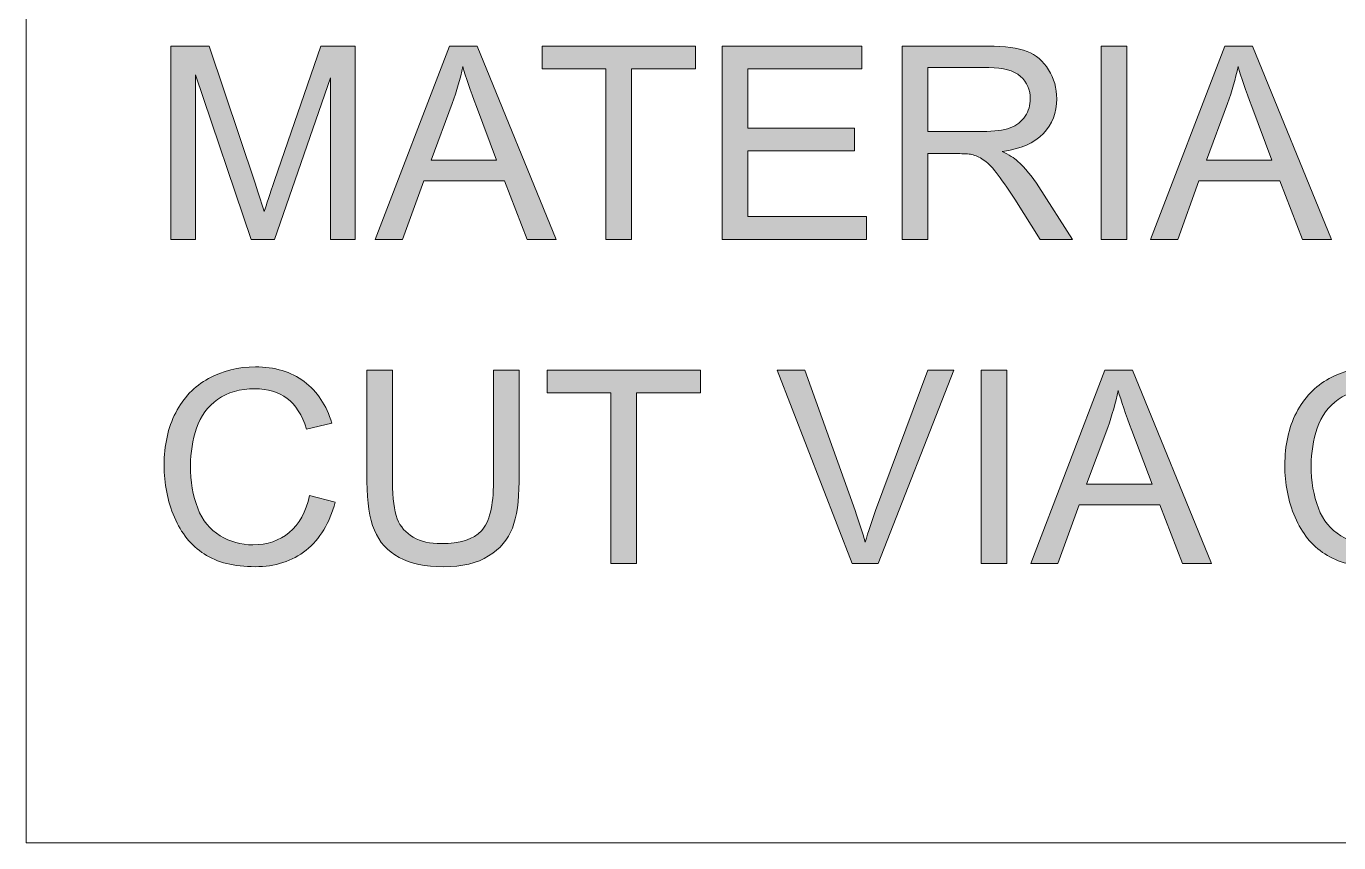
# Model space of a CAD drawing. Header units: inches. Extents: x -6.9 to 58.7, y -33.3 to 13.5.
# Drawn here: x -6.87 to 1.23, y -33.35 to -28.31 of the extents above; entities that cross this region are included whole.
import ezdxf

# ---------------------------------------------------------------- set-up
doc = ezdxf.new("R2010")
doc.units = ezdxf.units.IN
doc.header["$MEASUREMENT"] = 0
doc.layers.add('Layer 1', color=7, linetype='Continuous', lineweight=0)

# ---------------------------------------------------------------- blocks, each defined once
blk = doc.blocks.new('Block_1')
at = {"layer": 'Layer 1', "true_color": 0x000000, "transparency": 33554687}
h = blk.add_hatch(color=18, dxfattribs=at)
h.dxf.hatch_style = 2
edge = h.paths.add_edge_path()
edge.add_spline(control_points=[(-5.977, -29.6243), (-5.977, -29.6243), (-5.977, -28.4313), (-5.977, -28.4313), (-5.977, -28.4313), (-5.7394, -28.4313), (-5.7394, -28.4313), (-5.7394, -28.4313), (-5.457, -29.276), (-5.457, -29.276), (-5.431, -29.3547), (-5.412, -29.4135), (-5.4001, -29.4526), (-5.3865, -29.4092), (-5.3653, -29.3454), (-5.3366, -29.2613), (-5.3366, -29.2613), (-5.0509, -28.4313), (-5.0509, -28.4313), (-5.0509, -28.4313), (-4.8385, -28.4313), (-4.8385, -28.4313), (-4.8385, -28.4313), (-4.8385, -29.6243), (-4.8385, -29.6243), (-4.8385, -29.6243), (-4.9907, -29.6243), (-4.9907, -29.6243), (-4.9907, -29.6243), (-4.9907, -28.6258), (-4.9907, -28.6258), (-4.9907, -28.6258), (-5.3374, -29.6243), (-5.3374, -29.6243), (-5.3374, -29.6243), (-5.4798, -29.6243), (-5.4798, -29.6243), (-5.4798, -29.6243), (-5.8249, -28.6087), (-5.8249, -28.6087), (-5.8249, -28.6087), (-5.8249, -29.6243), (-5.8249, -29.6243), (-5.8249, -29.6243), (-5.977, -29.6243), (-5.977, -29.6243)], knot_values=[0, 0, 0, 0, 1, 1, 1, 2, 2, 2, 3, 3, 3, 4, 4, 4, 5, 5, 5, 6, 6, 6, 7, 7, 7, 8, 8, 8, 9, 9, 9, 10, 10, 10, 11, 11, 11, 12, 12, 12, 13, 13, 13, 14, 14, 14, 15, 15, 15, 15], degree=3, periodic=0)
h = blk.add_hatch(color=18, dxfattribs=at)
h.dxf.hatch_style = 2
edge = h.paths.add_edge_path()
edge.add_spline(control_points=[(-4.3706, -29.1344), (-4.3706, -29.1344), (-3.9661, -29.1344), (-3.9661, -29.1344), (-3.9661, -29.1344), (-4.0906, -28.804), (-4.0906, -28.804), (-4.1286, -28.7036), (-4.1568, -28.6211), (-4.1753, -28.5566), (-4.1905, -28.6331), (-4.2119, -28.709), (-4.2396, -28.7845), (-4.2396, -28.7845), (-4.3706, -29.1344), (-4.3706, -29.1344)], knot_values=[0, 0, 0, 0, 1, 1, 1, 2, 2, 2, 3, 3, 3, 4, 4, 4, 5, 5, 5, 5], degree=3, periodic=0)
edge = h.paths.add_edge_path()
edge.add_spline(control_points=[(-4.7148, -29.6243), (-4.7148, -29.6243), (-4.2567, -28.4313), (-4.2567, -28.4313), (-4.2567, -28.4313), (-4.0866, -28.4313), (-4.0866, -28.4313), (-4.0866, -28.4313), (-3.5983, -29.6243), (-3.5983, -29.6243), (-3.5983, -29.6243), (-3.7781, -29.6243), (-3.7781, -29.6243), (-3.7781, -29.6243), (-3.9173, -29.263), (-3.9173, -29.263), (-3.9173, -29.263), (-4.4162, -29.263), (-4.4162, -29.263), (-4.4162, -29.263), (-4.5472, -29.6243), (-4.5472, -29.6243), (-4.5472, -29.6243), (-4.7148, -29.6243), (-4.7148, -29.6243)], knot_values=[0, 0, 0, 0, 1, 1, 1, 2, 2, 2, 3, 3, 3, 4, 4, 4, 5, 5, 5, 6, 6, 6, 7, 7, 7, 8, 8, 8, 8], degree=3, periodic=0)
h = blk.add_hatch(color=18, dxfattribs=at)
h.dxf.hatch_style = 2
edge = h.paths.add_edge_path()
edge.add_spline(control_points=[(-3.2923, -29.6243), (-3.2923, -29.6243), (-3.2923, -28.572), (-3.2923, -28.572), (-3.2923, -28.572), (-3.6854, -28.572), (-3.6854, -28.572), (-3.6854, -28.572), (-3.6854, -28.4313), (-3.6854, -28.4313), (-3.6854, -28.4313), (-2.7397, -28.4313), (-2.7397, -28.4313), (-2.7397, -28.4313), (-2.7397, -28.572), (-2.7397, -28.572), (-2.7397, -28.572), (-3.1344, -28.572), (-3.1344, -28.572), (-3.1344, -28.572), (-3.1344, -29.6243), (-3.1344, -29.6243), (-3.1344, -29.6243), (-3.2923, -29.6243), (-3.2923, -29.6243)], knot_values=[0, 0, 0, 0, 1, 1, 1, 2, 2, 2, 3, 3, 3, 4, 4, 4, 5, 5, 5, 6, 6, 6, 7, 7, 7, 8, 8, 8, 8], degree=3, periodic=0)
h = blk.add_hatch(color=18, dxfattribs=at)
h.dxf.hatch_style = 2
edge = h.paths.add_edge_path()
edge.add_spline(control_points=[(-2.5745, -29.6243), (-2.5745, -29.6243), (-2.5745, -28.4313), (-2.5745, -28.4313), (-2.5745, -28.4313), (-1.7119, -28.4313), (-1.7119, -28.4313), (-1.7119, -28.4313), (-1.7119, -28.572), (-1.7119, -28.572), (-1.7119, -28.572), (-2.4167, -28.572), (-2.4167, -28.572), (-2.4167, -28.572), (-2.4167, -28.9374), (-2.4167, -28.9374), (-2.4167, -28.9374), (-1.7567, -28.9374), (-1.7567, -28.9374), (-1.7567, -28.9374), (-1.7567, -29.0774), (-1.7567, -29.0774), (-1.7567, -29.0774), (-2.4167, -29.0774), (-2.4167, -29.0774), (-2.4167, -29.0774), (-2.4167, -29.4835), (-2.4167, -29.4835), (-2.4167, -29.4835), (-1.6842, -29.4835), (-1.6842, -29.4835), (-1.6842, -29.4835), (-1.6842, -29.6243), (-1.6842, -29.6243), (-1.6842, -29.6243), (-2.5745, -29.6243), (-2.5745, -29.6243)], knot_values=[0, 0, 0, 0, 1, 1, 1, 2, 2, 2, 3, 3, 3, 4, 4, 4, 5, 5, 5, 6, 6, 6, 7, 7, 7, 8, 8, 8, 9, 9, 9, 10, 10, 10, 11, 11, 11, 12, 12, 12, 12], degree=3, periodic=0)
h = blk.add_hatch(color=18, dxfattribs=at)
h.dxf.hatch_style = 2
edge = h.paths.add_edge_path()
edge.add_spline(control_points=[(-1.3058, -28.9578), (-1.3058, -28.9578), (-0.9665, -28.9578), (-0.9665, -28.9578), (-0.8943, -28.9578), (-0.8379, -28.9503), (-0.7972, -28.9354), (-0.7565, -28.9205), (-0.7256, -28.8966), (-0.7044, -28.8638), (-0.6833, -28.831), (-0.6727, -28.7953), (-0.6727, -28.7568), (-0.6727, -28.7004), (-0.6932, -28.654), (-0.7341, -28.6176), (-0.7751, -28.5813), (-0.8398, -28.5631), (-0.9282, -28.5631), (-0.9282, -28.5631), (-1.3058, -28.5631), (-1.3058, -28.5631), (-1.3058, -28.5631), (-1.3058, -28.9578), (-1.3058, -28.9578)], knot_values=[0, 0, 0, 0, 1, 1, 1, 2, 2, 2, 3, 3, 3, 4, 4, 4, 5, 5, 5, 6, 6, 6, 7, 7, 7, 8, 8, 8, 8], degree=3, periodic=0)
edge = h.paths.add_edge_path()
edge.add_spline(control_points=[(-1.4637, -29.6243), (-1.4637, -29.6243), (-1.4637, -28.4313), (-1.4637, -28.4313), (-1.4637, -28.4313), (-0.9347, -28.4313), (-0.9347, -28.4313), (-0.8284, -28.4313), (-0.7475, -28.442), (-0.6922, -28.4634), (-0.6369, -28.4848), (-0.5927, -28.5227), (-0.5596, -28.5769), (-0.5265, -28.6312), (-0.5099, -28.6911), (-0.5099, -28.7568), (-0.5099, -28.8414), (-0.5373, -28.9128), (-0.5921, -28.9708), (-0.6469, -29.0289), (-0.7316, -29.0658), (-0.846, -29.0815), (-0.8042, -29.1016), (-0.7725, -29.1214), (-0.7508, -29.1409), (-0.7047, -29.1832), (-0.661, -29.2361), (-0.6198, -29.2996), (-0.6198, -29.2996), (-0.4123, -29.6243), (-0.4123, -29.6243), (-0.4123, -29.6243), (-0.6108, -29.6243), (-0.6108, -29.6243), (-0.6108, -29.6243), (-0.7687, -29.3761), (-0.7687, -29.3761), (-0.8148, -29.3045), (-0.8528, -29.2497), (-0.8826, -29.2117), (-0.9125, -29.1737), (-0.9392, -29.1471), (-0.9628, -29.1319), (-0.9864, -29.1168), (-1.0104, -29.1062), (-1.0348, -29.1002), (-1.0527, -29.0964), (-1.082, -29.0945), (-1.1227, -29.0945), (-1.1227, -29.0945), (-1.3058, -29.0945), (-1.3058, -29.0945), (-1.3058, -29.0945), (-1.3058, -29.6243), (-1.3058, -29.6243), (-1.3058, -29.6243), (-1.4637, -29.6243), (-1.4637, -29.6243)], knot_values=[0, 0, 0, 0, 1, 1, 1, 2, 2, 2, 3, 3, 3, 4, 4, 4, 5, 5, 5, 6, 6, 6, 7, 7, 7, 8, 8, 8, 9, 9, 9, 10, 10, 10, 11, 11, 11, 12, 12, 12, 13, 13, 13, 14, 14, 14, 15, 15, 15, 16, 16, 16, 17, 17, 17, 18, 18, 18, 19, 19, 19, 19], degree=3, periodic=0)
h = blk.add_hatch(color=18, dxfattribs=at)
h.dxf.hatch_style = 2
edge = h.paths.add_edge_path()
edge.add_spline(control_points=[(-0.2357, -29.6243), (-0.2357, -29.6243), (-0.2357, -28.4313), (-0.2357, -28.4313), (-0.2357, -28.4313), (-0.0778, -28.4313), (-0.0778, -28.4313), (-0.0778, -28.4313), (-0.0778, -29.6243), (-0.0778, -29.6243), (-0.0778, -29.6243), (-0.2357, -29.6243), (-0.2357, -29.6243)], knot_values=[0, 0, 0, 0, 1, 1, 1, 2, 2, 2, 3, 3, 3, 4, 4, 4, 4], degree=3, periodic=0)
h = blk.add_hatch(color=18, dxfattribs=at)
h.dxf.hatch_style = 2
edge = h.paths.add_edge_path()
edge.add_spline(control_points=[(0.4138, -29.1344), (0.4138, -29.1344), (0.8182, -29.1344), (0.8182, -29.1344), (0.8182, -29.1344), (0.6937, -28.804), (0.6937, -28.804), (0.6557, -28.7036), (0.6275, -28.6211), (0.6091, -28.5566), (0.5939, -28.6331), (0.5724, -28.709), (0.5448, -28.7845), (0.5448, -28.7845), (0.4138, -29.1344), (0.4138, -29.1344)], knot_values=[0, 0, 0, 0, 1, 1, 1, 2, 2, 2, 3, 3, 3, 4, 4, 4, 5, 5, 5, 5], degree=3, periodic=0)
edge = h.paths.add_edge_path()
edge.add_spline(control_points=[(0.0695, -29.6243), (0.0695, -29.6243), (0.5277, -28.4313), (0.5277, -28.4313), (0.5277, -28.4313), (0.6978, -28.4313), (0.6978, -28.4313), (0.6978, -28.4313), (1.186, -29.6243), (1.186, -29.6243), (1.186, -29.6243), (1.0062, -29.6243), (1.0062, -29.6243), (1.0062, -29.6243), (0.867, -29.263), (0.867, -29.263), (0.867, -29.263), (0.3682, -29.263), (0.3682, -29.263), (0.3682, -29.263), (0.2372, -29.6243), (0.2372, -29.6243), (0.2372, -29.6243), (0.0695, -29.6243), (0.0695, -29.6243)], knot_values=[0, 0, 0, 0, 1, 1, 1, 2, 2, 2, 3, 3, 3, 4, 4, 4, 5, 5, 5, 6, 6, 6, 7, 7, 7, 8, 8, 8, 8], degree=3, periodic=0)
h = blk.add_hatch(color=18, dxfattribs=at)
h.dxf.hatch_style = 2
edge = h.paths.add_edge_path()
edge.add_spline(control_points=[(-5.1209, -31.206), (-5.1209, -31.206), (-4.963, -31.2459), (-4.963, -31.2459), (-4.9961, -31.3755), (-5.0557, -31.4744), (-5.1417, -31.5425), (-5.2277, -31.6106), (-5.3328, -31.6446), (-5.457, -31.6446), (-5.5856, -31.6446), (-5.6902, -31.6185), (-5.7707, -31.5661), (-5.8513, -31.5138), (-5.9126, -31.4379), (-5.9547, -31.3387), (-5.9967, -31.2394), (-6.0177, -31.1328), (-6.0177, -31.0188), (-6.0177, -30.8946), (-5.994, -30.7862), (-5.9465, -30.6937), (-5.899, -30.6012), (-5.8315, -30.531), (-5.7439, -30.4829), (-5.6563, -30.4349), (-5.5598, -30.4109), (-5.4546, -30.4109), (-5.3352, -30.4109), (-5.2348, -30.4413), (-5.1535, -30.5021), (-5.0721, -30.5628), (-5.0154, -30.6483), (-4.9834, -30.7584), (-4.9834, -30.7584), (-5.1388, -30.795), (-5.1388, -30.795), (-5.1665, -30.7082), (-5.2067, -30.645), (-5.2593, -30.6054), (-5.3119, -30.5658), (-5.3781, -30.546), (-5.4578, -30.546), (-5.5495, -30.546), (-5.6262, -30.568), (-5.6877, -30.6119), (-5.7493, -30.6559), (-5.7926, -30.7149), (-5.8175, -30.7889), (-5.8425, -30.863), (-5.855, -30.9393), (-5.855, -31.018), (-5.855, -31.1195), (-5.8402, -31.208), (-5.8106, -31.2837), (-5.781, -31.3594), (-5.7351, -31.416), (-5.6727, -31.4534), (-5.6103, -31.4908), (-5.5428, -31.5095), (-5.47, -31.5095), (-5.3816, -31.5095), (-5.3067, -31.484), (-5.2454, -31.4331), (-5.1841, -31.3821), (-5.1426, -31.3064), (-5.1209, -31.206)], knot_values=[0, 0, 0, 0, 1, 1, 1, 2, 2, 2, 3, 3, 3, 4, 4, 4, 5, 5, 5, 6, 6, 6, 7, 7, 7, 8, 8, 8, 9, 9, 9, 10, 10, 10, 11, 11, 11, 12, 12, 12, 13, 13, 13, 14, 14, 14, 15, 15, 15, 16, 16, 16, 17, 17, 17, 18, 18, 18, 19, 19, 19, 20, 20, 20, 21, 21, 21, 22, 22, 22, 22], degree=3, periodic=0)
h = blk.add_hatch(color=18, dxfattribs=at)
h.dxf.hatch_style = 2
edge = h.paths.add_edge_path()
edge.add_spline(control_points=[(-3.9857, -30.4313), (-3.9857, -30.4313), (-3.8278, -30.4313), (-3.8278, -30.4313), (-3.8278, -30.4313), (-3.8278, -31.1206), (-3.8278, -31.1206), (-3.8278, -31.2405), (-3.8413, -31.3357), (-3.8685, -31.4062), (-3.8956, -31.4767), (-3.9446, -31.5341), (-4.0154, -31.5783), (-4.0862, -31.6225), (-4.1791, -31.6446), (-4.2941, -31.6446), (-4.4059, -31.6446), (-4.4973, -31.6254), (-4.5683, -31.5869), (-4.6394, -31.5483), (-4.6901, -31.4926), (-4.7205, -31.4196), (-4.7509, -31.3467), (-4.7661, -31.247), (-4.7661, -31.1206), (-4.7661, -31.1206), (-4.7661, -30.4313), (-4.7661, -30.4313), (-4.7661, -30.4313), (-4.6082, -30.4313), (-4.6082, -30.4313), (-4.6082, -30.4313), (-4.6082, -31.1197), (-4.6082, -31.1197), (-4.6082, -31.2234), (-4.5986, -31.2997), (-4.5793, -31.3488), (-4.5601, -31.3979), (-4.527, -31.4358), (-4.48, -31.4623), (-4.4331, -31.4889), (-4.3758, -31.5022), (-4.3079, -31.5022), (-4.1918, -31.5022), (-4.1091, -31.4759), (-4.0597, -31.4233), (-4.0104, -31.3707), (-3.9857, -31.2695), (-3.9857, -31.1197), (-3.9857, -31.1197), (-3.9857, -30.4313), (-3.9857, -30.4313)], knot_values=[0, 0, 0, 0, 1, 1, 1, 2, 2, 2, 3, 3, 3, 4, 4, 4, 5, 5, 5, 6, 6, 6, 7, 7, 7, 8, 8, 8, 9, 9, 9, 10, 10, 10, 11, 11, 11, 12, 12, 12, 13, 13, 13, 14, 14, 14, 15, 15, 15, 16, 16, 16, 17, 17, 17, 17], degree=3, periodic=0)
h = blk.add_hatch(color=18, dxfattribs=at)
h.dxf.hatch_style = 2
edge = h.paths.add_edge_path()
edge.add_spline(control_points=[(-3.2614, -31.6243), (-3.2614, -31.6243), (-3.2614, -30.572), (-3.2614, -30.572), (-3.2614, -30.572), (-3.6544, -30.572), (-3.6544, -30.572), (-3.6544, -30.572), (-3.6544, -30.4313), (-3.6544, -30.4313), (-3.6544, -30.4313), (-2.7088, -30.4313), (-2.7088, -30.4313), (-2.7088, -30.4313), (-2.7088, -30.572), (-2.7088, -30.572), (-2.7088, -30.572), (-3.1035, -30.572), (-3.1035, -30.572), (-3.1035, -30.572), (-3.1035, -31.6243), (-3.1035, -31.6243), (-3.1035, -31.6243), (-3.2614, -31.6243), (-3.2614, -31.6243)], knot_values=[0, 0, 0, 0, 1, 1, 1, 2, 2, 2, 3, 3, 3, 4, 4, 4, 5, 5, 5, 6, 6, 6, 7, 7, 7, 8, 8, 8, 8], degree=3, periodic=0)
h = blk.add_hatch(color=18, dxfattribs=at)
h.dxf.hatch_style = 2
edge = h.paths.add_edge_path()
edge.add_spline(control_points=[(-1.7729, -31.6243), (-1.7729, -31.6243), (-2.2352, -30.4313), (-2.2352, -30.4313), (-2.2352, -30.4313), (-2.0643, -30.4313), (-2.0643, -30.4313), (-2.0643, -30.4313), (-1.7542, -31.298), (-1.7542, -31.298), (-1.7293, -31.3674), (-1.7084, -31.4325), (-1.6916, -31.4933), (-1.6731, -31.4282), (-1.6517, -31.3631), (-1.6273, -31.298), (-1.6273, -31.298), (-1.305, -30.4313), (-1.305, -30.4313), (-1.305, -30.4313), (-1.1439, -30.4313), (-1.1439, -30.4313), (-1.1439, -30.4313), (-1.611, -31.6243), (-1.611, -31.6243), (-1.611, -31.6243), (-1.7729, -31.6243), (-1.7729, -31.6243)], knot_values=[0, 0, 0, 0, 1, 1, 1, 2, 2, 2, 3, 3, 3, 4, 4, 4, 5, 5, 5, 6, 6, 6, 7, 7, 7, 8, 8, 8, 9, 9, 9, 9], degree=3, periodic=0)
h = blk.add_hatch(color=18, dxfattribs=at)
h.dxf.hatch_style = 2
edge = h.paths.add_edge_path()
edge.add_spline(control_points=[(-0.9754, -31.6243), (-0.9754, -31.6243), (-0.9754, -30.4313), (-0.9754, -30.4313), (-0.9754, -30.4313), (-0.8175, -30.4313), (-0.8175, -30.4313), (-0.8175, -30.4313), (-0.8175, -31.6243), (-0.8175, -31.6243), (-0.8175, -31.6243), (-0.9754, -31.6243), (-0.9754, -31.6243)], knot_values=[0, 0, 0, 0, 1, 1, 1, 2, 2, 2, 3, 3, 3, 4, 4, 4, 4], degree=3, periodic=0)
h = blk.add_hatch(color=18, dxfattribs=at)
h.dxf.hatch_style = 2
edge = h.paths.add_edge_path()
edge.add_spline(control_points=[(-0.326, -31.1344), (-0.326, -31.1344), (0.0785, -31.1344), (0.0785, -31.1344), (0.0785, -31.1344), (-0.046, -30.804), (-0.046, -30.804), (-0.084, -30.7036), (-0.1123, -30.6211), (-0.1307, -30.5566), (-0.1459, -30.6331), (-0.1673, -30.709), (-0.195, -30.7845), (-0.195, -30.7845), (-0.326, -31.1344), (-0.326, -31.1344)], knot_values=[0, 0, 0, 0, 1, 1, 1, 2, 2, 2, 3, 3, 3, 4, 4, 4, 5, 5, 5, 5], degree=3, periodic=0)
edge = h.paths.add_edge_path()
edge.add_spline(control_points=[(-0.6702, -31.6243), (-0.6702, -31.6243), (-0.2121, -30.4313), (-0.2121, -30.4313), (-0.2121, -30.4313), (-0.042, -30.4313), (-0.042, -30.4313), (-0.042, -30.4313), (0.4463, -31.6243), (0.4463, -31.6243), (0.4463, -31.6243), (0.2665, -31.6243), (0.2665, -31.6243), (0.2665, -31.6243), (0.1273, -31.263), (0.1273, -31.263), (0.1273, -31.263), (-0.3716, -31.263), (-0.3716, -31.263), (-0.3716, -31.263), (-0.5026, -31.6243), (-0.5026, -31.6243), (-0.5026, -31.6243), (-0.6702, -31.6243), (-0.6702, -31.6243)], knot_values=[0, 0, 0, 0, 1, 1, 1, 2, 2, 2, 3, 3, 3, 4, 4, 4, 5, 5, 5, 6, 6, 6, 7, 7, 7, 8, 8, 8, 8], degree=3, periodic=0)
h = blk.add_hatch(color=18, dxfattribs=at)
h.dxf.hatch_style = 2
edge = h.paths.add_edge_path()
edge.add_spline(control_points=[(1.7948, -31.206), (1.7948, -31.206), (1.9527, -31.2459), (1.9527, -31.2459), (1.9196, -31.3755), (1.86, -31.4744), (1.774, -31.5425), (1.688, -31.6106), (1.5829, -31.6446), (1.4587, -31.6446), (1.3301, -31.6446), (1.2255, -31.6185), (1.145, -31.5661), (1.0644, -31.5138), (1.0031, -31.4379), (0.961, -31.3387), (0.919, -31.2394), (0.898, -31.1328), (0.898, -31.0188), (0.898, -30.8946), (0.9217, -30.7862), (0.9692, -30.6937), (1.0166, -30.6012), (1.0842, -30.531), (1.1718, -30.4829), (1.2594, -30.4349), (1.3558, -30.4109), (1.4611, -30.4109), (1.5805, -30.4109), (1.6808, -30.4413), (1.7622, -30.5021), (1.8436, -30.5628), (1.9003, -30.6483), (1.9323, -30.7584), (1.9323, -30.7584), (1.7769, -30.795), (1.7769, -30.795), (1.7492, -30.7082), (1.709, -30.645), (1.6564, -30.6054), (1.6038, -30.5658), (1.5376, -30.546), (1.4579, -30.546), (1.3662, -30.546), (1.2895, -30.568), (1.228, -30.6119), (1.1664, -30.6559), (1.1231, -30.7149), (1.0982, -30.7889), (1.0732, -30.863), (1.0607, -30.9393), (1.0607, -31.018), (1.0607, -31.1195), (1.0755, -31.208), (1.1051, -31.2837), (1.1346, -31.3594), (1.1806, -31.416), (1.243, -31.4534), (1.3054, -31.4908), (1.3729, -31.5095), (1.4457, -31.5095), (1.5341, -31.5095), (1.6089, -31.484), (1.6703, -31.4331), (1.7316, -31.3821), (1.7731, -31.3064), (1.7948, -31.206)], knot_values=[0, 0, 0, 0, 1, 1, 1, 2, 2, 2, 3, 3, 3, 4, 4, 4, 5, 5, 5, 6, 6, 6, 7, 7, 7, 8, 8, 8, 9, 9, 9, 10, 10, 10, 11, 11, 11, 12, 12, 12, 13, 13, 13, 14, 14, 14, 15, 15, 15, 16, 16, 16, 17, 17, 17, 18, 18, 18, 19, 19, 19, 20, 20, 20, 21, 21, 21, 22, 22, 22, 22], degree=3, periodic=0)
at = {"layer": 'Layer 1'}
for points, knots in [([(-5.977, -29.6243), (-5.977, -29.6243), (-5.977, -28.4313), (-5.977, -28.4313), (-5.977, -28.4313), (-5.7394, -28.4313), (-5.7394, -28.4313), (-5.7394, -28.4313), (-5.457, -29.276), (-5.457, -29.276), (-5.431, -29.3547), (-5.412, -29.4135), (-5.4001, -29.4526), (-5.3865, -29.4092), (-5.3653, -29.3454), (-5.3366, -29.2613), (-5.3366, -29.2613), (-5.0509, -28.4313), (-5.0509, -28.4313), (-5.0509, -28.4313), (-4.8385, -28.4313), (-4.8385, -28.4313), (-4.8385, -28.4313), (-4.8385, -29.6243), (-4.8385, -29.6243), (-4.8385, -29.6243), (-4.9907, -29.6243), (-4.9907, -29.6243), (-4.9907, -29.6243), (-4.9907, -28.6258), (-4.9907, -28.6258), (-4.9907, -28.6258), (-5.3374, -29.6243), (-5.3374, -29.6243), (-5.3374, -29.6243), (-5.4798, -29.6243), (-5.4798, -29.6243), (-5.4798, -29.6243), (-5.8249, -28.6087), (-5.8249, -28.6087), (-5.8249, -28.6087), (-5.8249, -29.6243), (-5.8249, -29.6243), (-5.8249, -29.6243), (-5.977, -29.6243), (-5.977, -29.6243)], [0, 0, 0, 0, 1, 1, 1, 2, 2, 2, 3, 3, 3, 4, 4, 4, 5, 5, 5, 6, 6, 6, 7, 7, 7, 8, 8, 8, 9, 9, 9, 10, 10, 10, 11, 11, 11, 12, 12, 12, 13, 13, 13, 14, 14, 14, 15, 15, 15, 15]), ([(-4.7148, -29.6243), (-4.7148, -29.6243), (-4.2567, -28.4313), (-4.2567, -28.4313), (-4.2567, -28.4313), (-4.0866, -28.4313), (-4.0866, -28.4313), (-4.0866, -28.4313), (-3.5983, -29.6243), (-3.5983, -29.6243), (-3.5983, -29.6243), (-3.7781, -29.6243), (-3.7781, -29.6243), (-3.7781, -29.6243), (-3.9173, -29.263), (-3.9173, -29.263), (-3.9173, -29.263), (-4.4162, -29.263), (-4.4162, -29.263), (-4.4162, -29.263), (-4.5472, -29.6243), (-4.5472, -29.6243), (-4.5472, -29.6243), (-4.7148, -29.6243), (-4.7148, -29.6243)], [0, 0, 0, 0, 1, 1, 1, 2, 2, 2, 3, 3, 3, 4, 4, 4, 5, 5, 5, 6, 6, 6, 7, 7, 7, 8, 8, 8, 8]), ([(-3.2923, -29.6243), (-3.2923, -29.6243), (-3.2923, -28.572), (-3.2923, -28.572), (-3.2923, -28.572), (-3.6854, -28.572), (-3.6854, -28.572), (-3.6854, -28.572), (-3.6854, -28.4313), (-3.6854, -28.4313), (-3.6854, -28.4313), (-2.7397, -28.4313), (-2.7397, -28.4313), (-2.7397, -28.4313), (-2.7397, -28.572), (-2.7397, -28.572), (-2.7397, -28.572), (-3.1344, -28.572), (-3.1344, -28.572), (-3.1344, -28.572), (-3.1344, -29.6243), (-3.1344, -29.6243), (-3.1344, -29.6243), (-3.2923, -29.6243), (-3.2923, -29.6243)], [0, 0, 0, 0, 1, 1, 1, 2, 2, 2, 3, 3, 3, 4, 4, 4, 5, 5, 5, 6, 6, 6, 7, 7, 7, 8, 8, 8, 8]), ([(-2.5745, -29.6243), (-2.5745, -29.6243), (-2.5745, -28.4313), (-2.5745, -28.4313), (-2.5745, -28.4313), (-1.7119, -28.4313), (-1.7119, -28.4313), (-1.7119, -28.4313), (-1.7119, -28.572), (-1.7119, -28.572), (-1.7119, -28.572), (-2.4167, -28.572), (-2.4167, -28.572), (-2.4167, -28.572), (-2.4167, -28.9374), (-2.4167, -28.9374), (-2.4167, -28.9374), (-1.7567, -28.9374), (-1.7567, -28.9374), (-1.7567, -28.9374), (-1.7567, -29.0774), (-1.7567, -29.0774), (-1.7567, -29.0774), (-2.4167, -29.0774), (-2.4167, -29.0774), (-2.4167, -29.0774), (-2.4167, -29.4835), (-2.4167, -29.4835), (-2.4167, -29.4835), (-1.6842, -29.4835), (-1.6842, -29.4835), (-1.6842, -29.4835), (-1.6842, -29.6243), (-1.6842, -29.6243), (-1.6842, -29.6243), (-2.5745, -29.6243), (-2.5745, -29.6243)], [0, 0, 0, 0, 1, 1, 1, 2, 2, 2, 3, 3, 3, 4, 4, 4, 5, 5, 5, 6, 6, 6, 7, 7, 7, 8, 8, 8, 9, 9, 9, 10, 10, 10, 11, 11, 11, 12, 12, 12, 12]), ([(-1.4637, -29.6243), (-1.4637, -29.6243), (-1.4637, -28.4313), (-1.4637, -28.4313), (-1.4637, -28.4313), (-0.9347, -28.4313), (-0.9347, -28.4313), (-0.8284, -28.4313), (-0.7475, -28.442), (-0.6922, -28.4634), (-0.6369, -28.4848), (-0.5927, -28.5227), (-0.5596, -28.5769), (-0.5265, -28.6312), (-0.5099, -28.6911), (-0.5099, -28.7568), (-0.5099, -28.8414), (-0.5373, -28.9128), (-0.5921, -28.9708), (-0.6469, -29.0289), (-0.7316, -29.0658), (-0.846, -29.0815), (-0.8042, -29.1016), (-0.7725, -29.1214), (-0.7508, -29.1409), (-0.7047, -29.1832), (-0.661, -29.2361), (-0.6198, -29.2996), (-0.6198, -29.2996), (-0.4123, -29.6243), (-0.4123, -29.6243), (-0.4123, -29.6243), (-0.6108, -29.6243), (-0.6108, -29.6243), (-0.6108, -29.6243), (-0.7687, -29.3761), (-0.7687, -29.3761), (-0.8148, -29.3045), (-0.8528, -29.2497), (-0.8826, -29.2117), (-0.9125, -29.1737), (-0.9392, -29.1471), (-0.9628, -29.1319), (-0.9864, -29.1168), (-1.0104, -29.1062), (-1.0348, -29.1002), (-1.0527, -29.0964), (-1.082, -29.0945), (-1.1227, -29.0945), (-1.1227, -29.0945), (-1.3058, -29.0945), (-1.3058, -29.0945), (-1.3058, -29.0945), (-1.3058, -29.6243), (-1.3058, -29.6243), (-1.3058, -29.6243), (-1.4637, -29.6243), (-1.4637, -29.6243)], [0, 0, 0, 0, 1, 1, 1, 2, 2, 2, 3, 3, 3, 4, 4, 4, 5, 5, 5, 6, 6, 6, 7, 7, 7, 8, 8, 8, 9, 9, 9, 10, 10, 10, 11, 11, 11, 12, 12, 12, 13, 13, 13, 14, 14, 14, 15, 15, 15, 16, 16, 16, 17, 17, 17, 18, 18, 18, 19, 19, 19, 19]), ([(-0.2357, -29.6243), (-0.2357, -29.6243), (-0.2357, -28.4313), (-0.2357, -28.4313), (-0.2357, -28.4313), (-0.0778, -28.4313), (-0.0778, -28.4313), (-0.0778, -28.4313), (-0.0778, -29.6243), (-0.0778, -29.6243), (-0.0778, -29.6243), (-0.2357, -29.6243), (-0.2357, -29.6243)], [0, 0, 0, 0, 1, 1, 1, 2, 2, 2, 3, 3, 3, 4, 4, 4, 4]), ([(0.0695, -29.6243), (0.0695, -29.6243), (0.5277, -28.4313), (0.5277, -28.4313), (0.5277, -28.4313), (0.6978, -28.4313), (0.6978, -28.4313), (0.6978, -28.4313), (1.186, -29.6243), (1.186, -29.6243), (1.186, -29.6243), (1.0062, -29.6243), (1.0062, -29.6243), (1.0062, -29.6243), (0.867, -29.263), (0.867, -29.263), (0.867, -29.263), (0.3682, -29.263), (0.3682, -29.263), (0.3682, -29.263), (0.2372, -29.6243), (0.2372, -29.6243), (0.2372, -29.6243), (0.0695, -29.6243), (0.0695, -29.6243)], [0, 0, 0, 0, 1, 1, 1, 2, 2, 2, 3, 3, 3, 4, 4, 4, 5, 5, 5, 6, 6, 6, 7, 7, 7, 8, 8, 8, 8]), ([(-4.3706, -29.1344), (-4.3706, -29.1344), (-3.9661, -29.1344), (-3.9661, -29.1344), (-3.9661, -29.1344), (-4.0906, -28.804), (-4.0906, -28.804), (-4.1286, -28.7036), (-4.1568, -28.6211), (-4.1753, -28.5566), (-4.1905, -28.6331), (-4.2119, -28.709), (-4.2396, -28.7845), (-4.2396, -28.7845), (-4.3706, -29.1344), (-4.3706, -29.1344)], [0, 0, 0, 0, 1, 1, 1, 2, 2, 2, 3, 3, 3, 4, 4, 4, 5, 5, 5, 5]), ([(-1.3058, -28.9578), (-1.3058, -28.9578), (-0.9665, -28.9578), (-0.9665, -28.9578), (-0.8943, -28.9578), (-0.8379, -28.9503), (-0.7972, -28.9354), (-0.7565, -28.9205), (-0.7256, -28.8966), (-0.7044, -28.8638), (-0.6833, -28.831), (-0.6727, -28.7953), (-0.6727, -28.7568), (-0.6727, -28.7004), (-0.6932, -28.654), (-0.7341, -28.6176), (-0.7751, -28.5813), (-0.8398, -28.5631), (-0.9282, -28.5631), (-0.9282, -28.5631), (-1.3058, -28.5631), (-1.3058, -28.5631), (-1.3058, -28.5631), (-1.3058, -28.9578), (-1.3058, -28.9578)], [0, 0, 0, 0, 1, 1, 1, 2, 2, 2, 3, 3, 3, 4, 4, 4, 5, 5, 5, 6, 6, 6, 7, 7, 7, 8, 8, 8, 8]), ([(0.4138, -29.1344), (0.4138, -29.1344), (0.8182, -29.1344), (0.8182, -29.1344), (0.8182, -29.1344), (0.6937, -28.804), (0.6937, -28.804), (0.6557, -28.7036), (0.6275, -28.6211), (0.6091, -28.5566), (0.5939, -28.6331), (0.5724, -28.709), (0.5448, -28.7845), (0.5448, -28.7845), (0.4138, -29.1344), (0.4138, -29.1344)], [0, 0, 0, 0, 1, 1, 1, 2, 2, 2, 3, 3, 3, 4, 4, 4, 5, 5, 5, 5]), ([(-5.1209, -31.206), (-5.1209, -31.206), (-4.963, -31.2459), (-4.963, -31.2459), (-4.9961, -31.3755), (-5.0557, -31.4744), (-5.1417, -31.5425), (-5.2277, -31.6106), (-5.3328, -31.6446), (-5.457, -31.6446), (-5.5856, -31.6446), (-5.6902, -31.6185), (-5.7707, -31.5661), (-5.8513, -31.5138), (-5.9126, -31.4379), (-5.9547, -31.3387), (-5.9967, -31.2394), (-6.0177, -31.1328), (-6.0177, -31.0188), (-6.0177, -30.8946), (-5.994, -30.7862), (-5.9465, -30.6937), (-5.899, -30.6012), (-5.8315, -30.531), (-5.7439, -30.4829), (-5.6563, -30.4349), (-5.5598, -30.4109), (-5.4546, -30.4109), (-5.3352, -30.4109), (-5.2348, -30.4413), (-5.1535, -30.5021), (-5.0721, -30.5628), (-5.0154, -30.6483), (-4.9834, -30.7584), (-4.9834, -30.7584), (-5.1388, -30.795), (-5.1388, -30.795), (-5.1665, -30.7082), (-5.2067, -30.645), (-5.2593, -30.6054), (-5.3119, -30.5658), (-5.3781, -30.546), (-5.4578, -30.546), (-5.5495, -30.546), (-5.6262, -30.568), (-5.6877, -30.6119), (-5.7493, -30.6559), (-5.7926, -30.7149), (-5.8175, -30.7889), (-5.8425, -30.863), (-5.855, -30.9393), (-5.855, -31.018), (-5.855, -31.1195), (-5.8402, -31.208), (-5.8106, -31.2837), (-5.781, -31.3594), (-5.7351, -31.416), (-5.6727, -31.4534), (-5.6103, -31.4908), (-5.5428, -31.5095), (-5.47, -31.5095), (-5.3816, -31.5095), (-5.3067, -31.484), (-5.2454, -31.4331), (-5.1841, -31.3821), (-5.1426, -31.3064), (-5.1209, -31.206)], [0, 0, 0, 0, 1, 1, 1, 2, 2, 2, 3, 3, 3, 4, 4, 4, 5, 5, 5, 6, 6, 6, 7, 7, 7, 8, 8, 8, 9, 9, 9, 10, 10, 10, 11, 11, 11, 12, 12, 12, 13, 13, 13, 14, 14, 14, 15, 15, 15, 16, 16, 16, 17, 17, 17, 18, 18, 18, 19, 19, 19, 20, 20, 20, 21, 21, 21, 22, 22, 22, 22]), ([(-3.9857, -30.4313), (-3.9857, -30.4313), (-3.8278, -30.4313), (-3.8278, -30.4313), (-3.8278, -30.4313), (-3.8278, -31.1206), (-3.8278, -31.1206), (-3.8278, -31.2405), (-3.8413, -31.3357), (-3.8685, -31.4062), (-3.8956, -31.4767), (-3.9446, -31.5341), (-4.0154, -31.5783), (-4.0862, -31.6225), (-4.1791, -31.6446), (-4.2941, -31.6446), (-4.4059, -31.6446), (-4.4973, -31.6254), (-4.5683, -31.5869), (-4.6394, -31.5483), (-4.6901, -31.4926), (-4.7205, -31.4196), (-4.7509, -31.3467), (-4.7661, -31.247), (-4.7661, -31.1206), (-4.7661, -31.1206), (-4.7661, -30.4313), (-4.7661, -30.4313), (-4.7661, -30.4313), (-4.6082, -30.4313), (-4.6082, -30.4313), (-4.6082, -30.4313), (-4.6082, -31.1197), (-4.6082, -31.1197), (-4.6082, -31.2234), (-4.5986, -31.2997), (-4.5793, -31.3488), (-4.5601, -31.3979), (-4.527, -31.4358), (-4.48, -31.4623), (-4.4331, -31.4889), (-4.3758, -31.5022), (-4.3079, -31.5022), (-4.1918, -31.5022), (-4.1091, -31.4759), (-4.0597, -31.4233), (-4.0104, -31.3707), (-3.9857, -31.2695), (-3.9857, -31.1197), (-3.9857, -31.1197), (-3.9857, -30.4313), (-3.9857, -30.4313)], [0, 0, 0, 0, 1, 1, 1, 2, 2, 2, 3, 3, 3, 4, 4, 4, 5, 5, 5, 6, 6, 6, 7, 7, 7, 8, 8, 8, 9, 9, 9, 10, 10, 10, 11, 11, 11, 12, 12, 12, 13, 13, 13, 14, 14, 14, 15, 15, 15, 16, 16, 16, 17, 17, 17, 17]), ([(-3.2614, -31.6243), (-3.2614, -31.6243), (-3.2614, -30.572), (-3.2614, -30.572), (-3.2614, -30.572), (-3.6544, -30.572), (-3.6544, -30.572), (-3.6544, -30.572), (-3.6544, -30.4313), (-3.6544, -30.4313), (-3.6544, -30.4313), (-2.7088, -30.4313), (-2.7088, -30.4313), (-2.7088, -30.4313), (-2.7088, -30.572), (-2.7088, -30.572), (-2.7088, -30.572), (-3.1035, -30.572), (-3.1035, -30.572), (-3.1035, -30.572), (-3.1035, -31.6243), (-3.1035, -31.6243), (-3.1035, -31.6243), (-3.2614, -31.6243), (-3.2614, -31.6243)], [0, 0, 0, 0, 1, 1, 1, 2, 2, 2, 3, 3, 3, 4, 4, 4, 5, 5, 5, 6, 6, 6, 7, 7, 7, 8, 8, 8, 8]), ([(-1.7729, -31.6243), (-1.7729, -31.6243), (-2.2352, -30.4313), (-2.2352, -30.4313), (-2.2352, -30.4313), (-2.0643, -30.4313), (-2.0643, -30.4313), (-2.0643, -30.4313), (-1.7542, -31.298), (-1.7542, -31.298), (-1.7293, -31.3674), (-1.7084, -31.4325), (-1.6916, -31.4933), (-1.6731, -31.4282), (-1.6517, -31.3631), (-1.6273, -31.298), (-1.6273, -31.298), (-1.305, -30.4313), (-1.305, -30.4313), (-1.305, -30.4313), (-1.1439, -30.4313), (-1.1439, -30.4313), (-1.1439, -30.4313), (-1.611, -31.6243), (-1.611, -31.6243), (-1.611, -31.6243), (-1.7729, -31.6243), (-1.7729, -31.6243)], [0, 0, 0, 0, 1, 1, 1, 2, 2, 2, 3, 3, 3, 4, 4, 4, 5, 5, 5, 6, 6, 6, 7, 7, 7, 8, 8, 8, 9, 9, 9, 9]), ([(-0.9754, -31.6243), (-0.9754, -31.6243), (-0.9754, -30.4313), (-0.9754, -30.4313), (-0.9754, -30.4313), (-0.8175, -30.4313), (-0.8175, -30.4313), (-0.8175, -30.4313), (-0.8175, -31.6243), (-0.8175, -31.6243), (-0.8175, -31.6243), (-0.9754, -31.6243), (-0.9754, -31.6243)], [0, 0, 0, 0, 1, 1, 1, 2, 2, 2, 3, 3, 3, 4, 4, 4, 4]), ([(-0.6702, -31.6243), (-0.6702, -31.6243), (-0.2121, -30.4313), (-0.2121, -30.4313), (-0.2121, -30.4313), (-0.042, -30.4313), (-0.042, -30.4313), (-0.042, -30.4313), (0.4463, -31.6243), (0.4463, -31.6243), (0.4463, -31.6243), (0.2665, -31.6243), (0.2665, -31.6243), (0.2665, -31.6243), (0.1273, -31.263), (0.1273, -31.263), (0.1273, -31.263), (-0.3716, -31.263), (-0.3716, -31.263), (-0.3716, -31.263), (-0.5026, -31.6243), (-0.5026, -31.6243), (-0.5026, -31.6243), (-0.6702, -31.6243), (-0.6702, -31.6243)], [0, 0, 0, 0, 1, 1, 1, 2, 2, 2, 3, 3, 3, 4, 4, 4, 5, 5, 5, 6, 6, 6, 7, 7, 7, 8, 8, 8, 8]), ([(1.7948, -31.206), (1.7948, -31.206), (1.9527, -31.2459), (1.9527, -31.2459), (1.9196, -31.3755), (1.86, -31.4744), (1.774, -31.5425), (1.688, -31.6106), (1.5829, -31.6446), (1.4587, -31.6446), (1.3301, -31.6446), (1.2255, -31.6185), (1.145, -31.5661), (1.0644, -31.5138), (1.0031, -31.4379), (0.961, -31.3387), (0.919, -31.2394), (0.898, -31.1328), (0.898, -31.0188), (0.898, -30.8946), (0.9217, -30.7862), (0.9692, -30.6937), (1.0166, -30.6012), (1.0842, -30.531), (1.1718, -30.4829), (1.2594, -30.4349), (1.3558, -30.4109), (1.4611, -30.4109), (1.5805, -30.4109), (1.6808, -30.4413), (1.7622, -30.5021), (1.8436, -30.5628), (1.9003, -30.6483), (1.9323, -30.7584), (1.9323, -30.7584), (1.7769, -30.795), (1.7769, -30.795), (1.7492, -30.7082), (1.709, -30.645), (1.6564, -30.6054), (1.6038, -30.5658), (1.5376, -30.546), (1.4579, -30.546), (1.3662, -30.546), (1.2895, -30.568), (1.228, -30.6119), (1.1664, -30.6559), (1.1231, -30.7149), (1.0982, -30.7889), (1.0732, -30.863), (1.0607, -30.9393), (1.0607, -31.018), (1.0607, -31.1195), (1.0755, -31.208), (1.1051, -31.2837), (1.1346, -31.3594), (1.1806, -31.416), (1.243, -31.4534), (1.3054, -31.4908), (1.3729, -31.5095), (1.4457, -31.5095), (1.5341, -31.5095), (1.6089, -31.484), (1.6703, -31.4331), (1.7316, -31.3821), (1.7731, -31.3064), (1.7948, -31.206)], [0, 0, 0, 0, 1, 1, 1, 2, 2, 2, 3, 3, 3, 4, 4, 4, 5, 5, 5, 6, 6, 6, 7, 7, 7, 8, 8, 8, 9, 9, 9, 10, 10, 10, 11, 11, 11, 12, 12, 12, 13, 13, 13, 14, 14, 14, 15, 15, 15, 16, 16, 16, 17, 17, 17, 18, 18, 18, 19, 19, 19, 20, 20, 20, 21, 21, 21, 22, 22, 22, 22]), ([(-0.326, -31.1344), (-0.326, -31.1344), (0.0785, -31.1344), (0.0785, -31.1344), (0.0785, -31.1344), (-0.046, -30.804), (-0.046, -30.804), (-0.084, -30.7036), (-0.1123, -30.6211), (-0.1307, -30.5566), (-0.1459, -30.6331), (-0.1673, -30.709), (-0.195, -30.7845), (-0.195, -30.7845), (-0.326, -31.1344), (-0.326, -31.1344)], [0, 0, 0, 0, 1, 1, 1, 2, 2, 2, 3, 3, 3, 4, 4, 4, 5, 5, 5, 5])]:
    blk.add_open_spline(points, degree=3, knots=knots, dxfattribs=at)
blk = doc.blocks.new('Block_0')
at = {"layer": 'Layer 1'}
blk.add_blockref('Block_1', (0, 0), dxfattribs=at)

msp = doc.modelspace()

# ---------------------------------------------------------------- linework, layer by layer
at = {"layer": 'Layer 1', "color": 18, "lineweight": 5, "true_color": 0x000000}
msp.add_lwpolyline([(58.7185, -33.3487), (-6.8687, -33.3487), (-6.8687, -23.2677), (58.7185, -23.2677)], close=True, dxfattribs=at)

# ---------------------------------------------------------------- block references
at = {"layer": 'Layer 1'}
msp.add_blockref('Block_0', (0, 0), dxfattribs=at)

doc.saveas('drawing.dxf')
